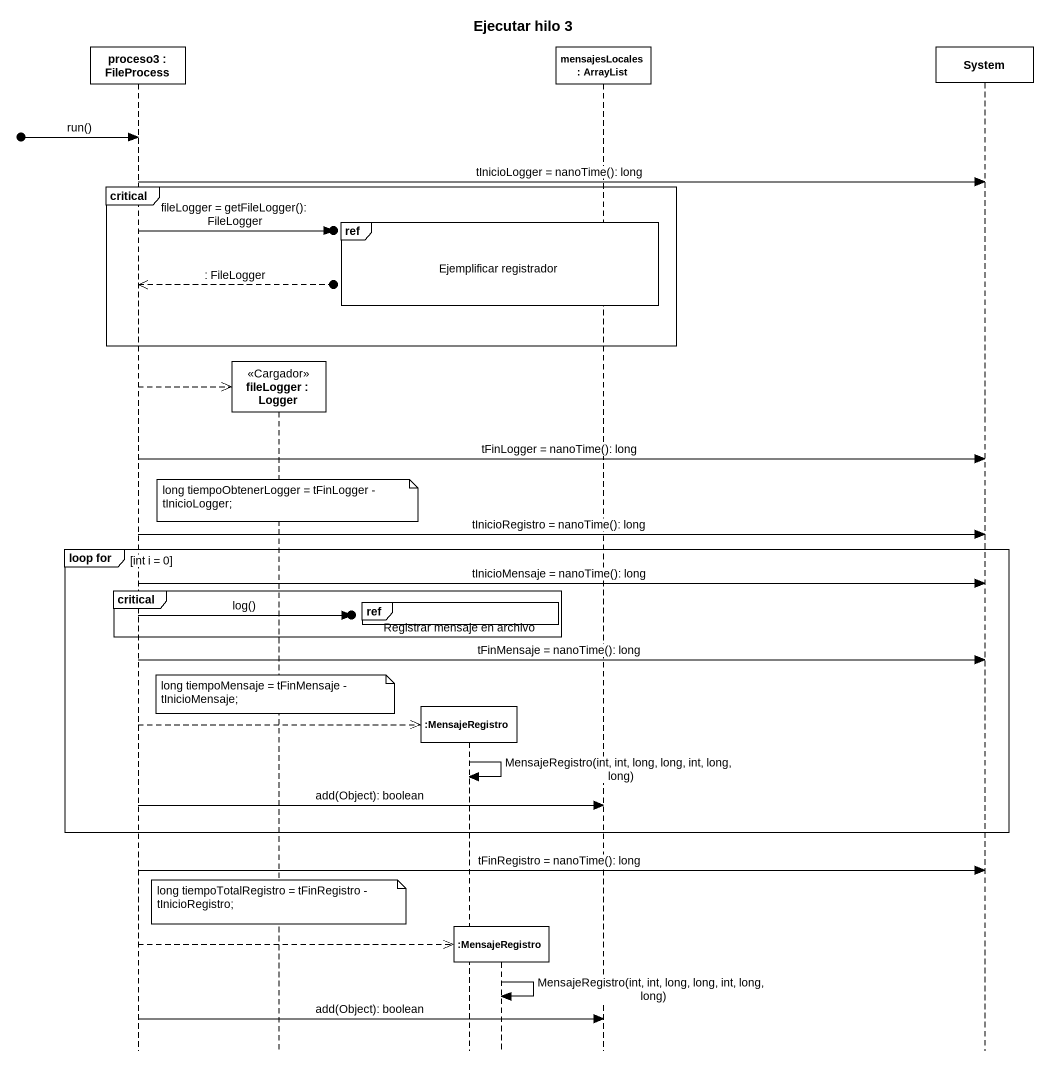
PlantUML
@startuml
title Ejecutar hilo 3
hide footbox
participant "proceso3 : FileProcess" as proceso3
participant "fileLogger : Logger" as fileLogger <<Cargador>>
participant ":MensajeRegistro" as MensajeRegistro
participant ":MensajeRegistro" as MensajeRegistro_2
participant "mensajesLocales : ArrayList" as mensajesLocales
participant System

[o-> proceso3 : run()
proceso3 -> System : tInicioLogger = nanoTime(): long
critical
  ref over MensajeRegistro, MensajeRegistro_2, mensajesLocales : Ejemplificar registrador
  proceso3 ->o] : fileLogger = getFileLogger(): FileLogger
  proceso3 <<--o] : : FileLogger
end
proceso3 -->> fileLogger **
proceso3 -> System : tFinLogger = nanoTime(): long
note over fileLogger : long tiempoObtenerLogger = tFinLogger - tInicioLogger;
proceso3 -> System : tInicioRegistro = nanoTime(): long
group loop for [int i = 0]
  proceso3 -> System : tInicioMensaje = nanoTime(): long
  critical
    ref over MensajeRegistro, MensajeRegistro_2 : Registrar mensaje en archivo
    proceso3 ->o] : log()
  end
  proceso3 -> System : tFinMensaje = nanoTime(): long
  note over fileLogger : long tiempoMensaje = tFinMensaje - tInicioMensaje;
  proceso3 -->> MensajeRegistro **
  MensajeRegistro -> MensajeRegistro : MensajeRegistro(int, int, long, long, int, long, long)
  proceso3 -> mensajesLocales : add(Object): boolean
end
proceso3 -> System : tFinRegistro = nanoTime(): long
note over fileLogger : long tiempoTotalRegistro = tFinRegistro - tInicioRegistro;
proceso3 -->> MensajeRegistro_2 **
MensajeRegistro_2 -> MensajeRegistro_2 : MensajeRegistro(int, int, long, long, int, long, long)
proceso3 -> mensajesLocales : add(Object): boolean
@enduml
